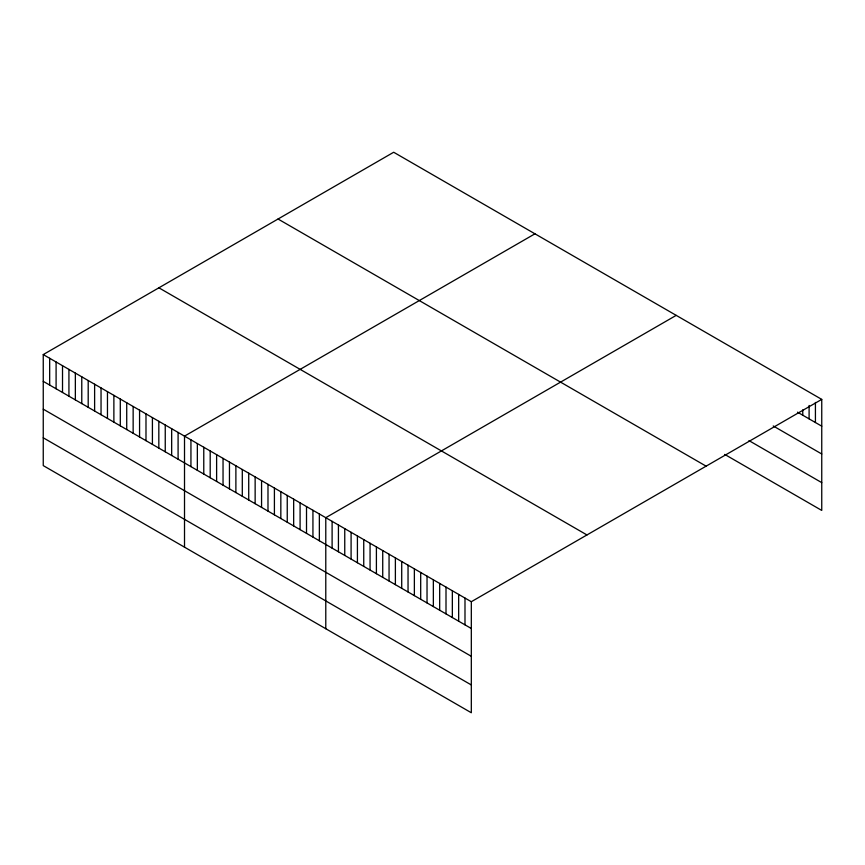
<?xml version="1.0" encoding="UTF-8"?>
<svg xmlns="http://www.w3.org/2000/svg" width="865" height="865" viewBox="0 0 865 865"><rect width="100%" height="100%" fill="white"/><g stroke="black" fill="none" stroke-linecap="round" stroke-linejoin="round"><path stroke-width="1.3" d="M43.25 354.574L471.317 601.716L471.317 712.749L43.25 465.608L43.25 354.574L393.683 152.251L821.75 399.392L821.75 510.426L724.719 454.406M534.948 233.81L184.515 436.122L184.515 547.167M676.203 315.368L325.781 517.681L325.781 628.725M471.317 601.716L821.75 399.392M797.498 412.173L821.75 426.175M773.234 425.969L821.75 453.984M748.982 440.609L821.75 482.627M278.043 219.018L706.11 466.159M158.89 287.807L586.957 534.948M43.25 381.357L471.317 628.498M43.25 409.156L471.317 656.297M43.25 437.798L471.317 684.95M815.425 402.441L815.425 422.52M809.099 405.48L809.099 418.865M802.763 409.859L802.763 415.222M464.992 598.061L464.992 624.844M458.666 594.406L458.666 621.189M452.341 590.752L452.341 617.534M446.005 587.097L446.005 613.88M439.68 583.442L439.68 610.225M433.354 579.788L433.354 606.581M427.029 576.144L427.029 602.927M420.693 572.489L420.693 599.272M414.367 568.835L414.367 595.617M408.042 565.18L408.042 591.963M401.717 561.526L401.717 588.308M395.381 557.871L395.381 584.654M389.055 554.216L389.055 580.999M382.73 550.562L382.73 577.344M376.405 546.907L376.405 573.7M370.069 543.263L370.069 570.046M363.743 539.609L363.743 566.391M357.418 535.954L357.418 562.737M351.093 532.299L351.093 559.082M344.757 528.645L344.757 555.427M338.431 524.99L338.431 551.773M332.106 521.336L332.106 548.118M319.358 513.972L319.358 540.766M312.935 510.274L312.935 537.057M306.513 506.566L306.513 533.348M300.09 502.857L300.09 529.639M293.668 499.148L293.668 525.931M287.245 495.44L287.245 522.222M280.833 491.731L280.833 518.513M274.41 488.022L274.41 514.816M267.988 484.324L267.988 511.107M261.565 480.616L261.565 507.398M255.143 476.907L255.143 503.69M248.72 473.198L248.72 499.981M242.297 469.49L242.297 496.272M235.886 465.781L235.886 492.563M229.463 462.072L229.463 488.866M223.04 458.374L223.04 485.157M216.618 454.666L216.618 481.448M210.195 450.957L210.195 477.74M203.772 447.248L203.772 474.031M197.35 443.54L197.35 470.322M190.938 439.831L190.938 466.613M178.093 432.424L178.093 459.207M171.67 428.716L171.67 455.498M165.247 425.007L165.247 451.789M158.825 421.298L158.825 448.081M152.413 417.59L152.413 444.372M145.99 413.881L145.99 440.663M139.568 410.172L139.568 436.966M133.145 406.474L133.145 433.257M126.723 402.766L126.723 429.548M120.3 399.057L120.3 425.839M113.877 395.348L113.877 422.131M107.465 391.64L107.465 418.422M101.043 387.931L101.043 414.713M94.62 384.222L94.62 411.005M88.198 380.524L88.198 407.307M81.775 376.816L81.775 403.598M75.352 373.107L75.352 399.889M68.93 369.398L68.93 396.181M62.518 365.69L62.518 392.472M56.095 361.981L56.095 388.763M49.673 358.272L49.673 385.055"/></g></svg>
